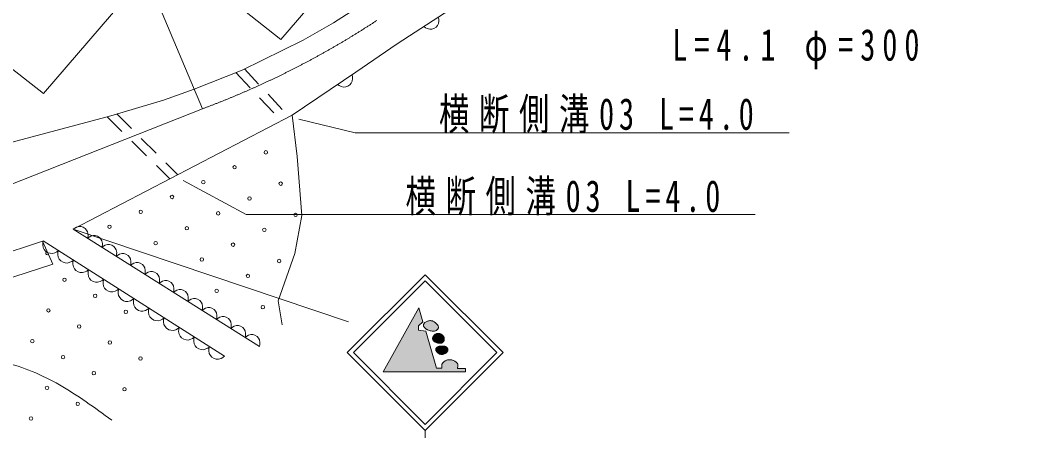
# Model space of a CAD drawing. Units: millimetres, scale not verified. Extents: x 40000 to 680000, y 20000 to 380000.
# Drawn here: x 405742 to 464714, y 244127 to 267818 of the extents above; entities that cross this region are included whole.
import ezdxf
from ezdxf.enums import TextEntityAlignment as Align

# ---------------------------------------------------------------- set-up
doc = ezdxf.new("R2010")
doc.units = ezdxf.units.MM
doc.header["$LTSCALE"] = 1000
doc.linetypes.add('CHAIN', pattern=[18.5, 12, -1.5, 3.5, -1.5])
doc.linetypes.add('USER1', pattern=[2, 1.2, -0.8])
for name, color, linetype, lineweight in [('M-BGD', 7, 'Continuous', 13), ('M-BMK', 2, 'CHAIN', 13), ('M-BMK-HTXT', 7, 'Continuous', 13), ('M-STR-HTXT', 7, 'Continuous', 13), ('M-STR-STRC', 7, 'Continuous', 13)]:
    doc.layers.add(name, color=color, linetype=linetype, lineweight=lineweight)
doc.styles.add('ＭＳ ゴシック', font='')
doc.styles.get('ＭＳ ゴシック').set_extended_font_data('MS Gothic')

msp = doc.modelspace()

# ---------------------------------------------------------------- hatches: boundary and pattern name
at = {"layer": 'M-STR-STRC'}
for points in [[(426681, 247517), (431453, 247517), (431453, 247712), (430991, 247712), (430991, 247722), (430991, 247732), (430991, 247742), (430991, 247752), (430992, 247762), (430992, 247772), (430992, 247782), (430993, 247792), (430994, 247802), (430995, 247812), (430996, 247827), (430998, 247842), (431000, 247858), (431002, 247873), (431003, 247888), (431004, 247902), (431005, 247917), (431004, 247931), (431002, 247945), (430999, 247959), (430994, 247975), (430987, 247990), (430978, 248005), (430967, 248019), (430955, 248033), (430942, 248046), (430928, 248058), (430914, 248071), (430899, 248082), (430884, 248094), (430853, 248115), (430822, 248135), (430790, 248152), (430758, 248169), (430725, 248183), (430692, 248195), (430659, 248205), (430625, 248213), (430590, 248218), (430555, 248221), (430519, 248222), (430482, 248220), (430446, 248215), (430410, 248208), (430374, 248199), (430339, 248187), (430306, 248173), (430273, 248156), (430243, 248137), (430215, 248115), (430198, 248100), (430182, 248085), (430167, 248069), (430153, 248052), (430139, 248035), (430126, 248017), (430113, 247999), (430100, 247980), (430087, 247962), (430075, 247943), (430075, 247734), (429764, 247734), (429158, 249862), (428740, 249927), (428740, 250179), (428985, 250410), (428754, 251218)], [(429021, 250172), (429018, 250191), (429017, 250212), (429019, 250233), (429023, 250255), (429030, 250277), (429040, 250298), (429052, 250319), (429066, 250337), (429082, 250353), (429101, 250367), (429136, 250388), (429172, 250408), (429207, 250426), (429243, 250442), (429279, 250456), (429315, 250467), (429351, 250475), (429388, 250479), (429425, 250479), (429461, 250475), (429497, 250468), (429532, 250457), (429566, 250444), (429599, 250429), (429631, 250411), (429662, 250391), (429693, 250368), (429722, 250343), (429751, 250316), (429779, 250288), (429796, 250269), (429812, 250250), (429827, 250231), (429840, 250211), (429853, 250190), (429863, 250170), (429871, 250149), (429877, 250128), (429880, 250107), (429880, 250086), (429877, 250066), (429871, 250046), (429863, 250026), (429853, 250007), (429840, 249989), (429826, 249971), (429811, 249954), (429794, 249939), (429776, 249925), (429757, 249912), (429712, 249890), (429664, 249875), (429614, 249868), (429563, 249867), (429512, 249872), (429460, 249881), (429409, 249893), (429360, 249908), (429312, 249924), (429267, 249941), (429246, 249949), (429226, 249958), (429207, 249967), (429188, 249977), (429170, 249988), (429151, 250001), (429133, 250016), (429115, 250034), (429097, 250055), (429079, 250078), (429071, 250090), (429063, 250101), (429056, 250110), (429049, 250120), (429043, 250129), (429037, 250137), (429032, 250146), (429028, 250154), (429024, 250163)], [(429943, 249167), (429968, 249167), (429993, 249169), (430018, 249172), (430041, 249177), (430064, 249184), (430086, 249192), (430106, 249203), (430126, 249216), (430143, 249231), (430159, 249248), (430170, 249264), (430180, 249280), (430189, 249296), (430197, 249313), (430204, 249331), (430210, 249349), (430214, 249367), (430217, 249386), (430219, 249405), (430219, 249424), (430217, 249450), (430213, 249475), (430206, 249500), (430198, 249524), (430187, 249548), (430174, 249570), (430160, 249592), (430144, 249612), (430126, 249631), (430107, 249649), (430087, 249666), (430065, 249680), (430043, 249694), (430019, 249705), (429995, 249714), (429970, 249722), (429944, 249728), (429918, 249732), (429892, 249734), (429865, 249734), (429841, 249733), (429816, 249729), (429791, 249725), (429767, 249718), (429744, 249710), (429721, 249700), (429699, 249689), (429678, 249676), (429659, 249661), (429640, 249645), (429629, 249634), (429618, 249621), (429607, 249608), (429598, 249595), (429589, 249581), (429581, 249566), (429573, 249551), (429567, 249536), (429561, 249520), (429555, 249503), (429552, 249493), (429550, 249483), (429548, 249473), (429546, 249462), (429545, 249452), (429544, 249442), (429545, 249431), (429545, 249421), (429547, 249411), (429550, 249401), (429567, 249359), (429591, 249321), (429622, 249286), (429658, 249256), (429700, 249230), (429744, 249208), (429792, 249191), (429841, 249178), (429892, 249170)], [(429733, 248772), (429731, 248786), (429730, 248801), (429730, 248817), (429732, 248833), (429735, 248848), (429739, 248864), (429745, 248878), (429752, 248892), (429761, 248904), (429771, 248915), (429799, 248938), (429828, 248957), (429860, 248972), (429894, 248985), (429929, 248995), (429965, 249002), (430002, 249007), (430040, 249010), (430078, 249011), (430117, 249010), (430141, 249009), (430165, 249007), (430188, 249005), (430211, 249002), (430233, 248998), (430255, 248993), (430276, 248986), (430296, 248978), (430316, 248967), (430334, 248955), (430350, 248943), (430364, 248930), (430377, 248915), (430389, 248899), (430400, 248883), (430409, 248865), (430417, 248848), (430422, 248829), (430426, 248811), (430427, 248792), (430426, 248777), (430424, 248762), (430421, 248747), (430416, 248733), (430409, 248719), (430402, 248705), (430394, 248691), (430385, 248678), (430375, 248665), (430365, 248652), (430342, 248629), (430317, 248608), (430290, 248589), (430262, 248572), (430233, 248558), (430203, 248546), (430173, 248536), (430142, 248529), (430111, 248524), (430081, 248522), (430057, 248522), (430034, 248523), (430011, 248527), (429989, 248532), (429966, 248540), (429944, 248550), (429921, 248562), (429899, 248577), (429876, 248595), (429854, 248617), (429836, 248634), (429820, 248650), (429804, 248665), (429789, 248679), (429776, 248693), (429764, 248708), (429753, 248722), (429745, 248737), (429738, 248754)]]:
    msp.add_hatch(color=256, dxfattribs=at).paths.add_polyline_path(points)

# ---------------------------------------------------------------- linework, layer by layer
at = {"layer": 'M-BGD', "linetype": 'USER1'}
for p, q in [((418190, 264808), (420801, 262017)), ((418680, 265016), (421261, 262256)), ((410754, 262256), (414370, 258664)), ((411305, 262414), (414836, 258906))]:
    msp.add_line(p, q, dxfattribs=at)
at = {"layer": 'M-BGD'}
for p, q in [((408789, 255754), (421439, 262349)), ((408789, 255754), (419542, 248992)), ((417528, 248417), (407063, 255090))]:
    msp.add_line(p, q, dxfattribs=at)
for points in [[(470484, 306498), (468782, 305502), (467229, 304380), (465387, 302913), (462407, 300160), (459299, 296707), (454778, 291278), (451887, 287798), (448878, 284238), (445161, 279871), (443747, 278442), (440143, 275416), (438714, 274208), (435046, 271379), (427505, 266472), (425111, 264838), (421439, 262349)], [(403183, 274712), (401853, 273057), (405737, 269964), (403147, 266655), (407068, 263598), (414225, 271906), (418936, 277409), (415591, 280106)], [(414225, 271906), (420780, 266717), (425337, 272034), (418936, 277409)], [(427662, 270187), (425599, 268806), (423813, 267682), (422064, 266670), (418539, 264947), (415776, 263842), (414009, 263216), (410970, 262314), (393492, 257641), (389570, 256426), (386463, 255252), (381698, 252651), (379456, 251397), (377449, 250771), (374963, 250440), (372938, 250495), (370618, 250918), (367430, 252678), (366239, 253090)], [(429876, 268015), (429906, 267897), (429909, 267783), (429889, 267639), (429829, 267529), (429750, 267435), (429620, 267351), (429503, 267316), (429378, 267306), (429236, 267345), (429132, 267394), (429038, 267470)], [(424889, 264687), (424920, 264570), (424925, 264455), (424908, 264311), (424851, 264200), (424773, 264105), (424645, 264018), (424528, 263981), (424403, 263969), (424261, 264005), (424157, 264052), (424061, 264126)], [(421439, 262349), (421733, 259959), (421985, 256542), (421589, 254348), (420618, 251615), (420853, 250228)], [(409616, 255234), (409645, 255348), (409646, 255460), (409622, 255602), (409563, 255709), (409485, 255801), (409357, 255881), (409240, 255911), (409118, 255919), (408980, 255879), (408882, 255828), (408789, 255754)], [(410443, 254713), (410472, 254828), (410473, 254940), (410450, 255082), (410390, 255188), (410312, 255281), (410184, 255361), (410067, 255391), (409945, 255399), (409807, 255359), (409709, 255308), (409616, 255234)], [(377747, 245444), (390245, 249522), (407019, 255075)], [(407019, 255075), (407607, 253745), (394141, 249372), (378207, 244207), (377747, 245444)], [(407063, 255090), (407032, 254969), (407030, 254850), (407054, 254700), (407116, 254587), (407198, 254489), (407333, 254402), (407456, 254370), (407586, 254361), (407732, 254403), (407836, 254456), (407935, 254534)], [(411270, 254193), (411299, 254308), (411300, 254420), (411277, 254562), (411217, 254668), (411139, 254761), (411011, 254841), (410894, 254871), (410772, 254879), (410634, 254839), (410536, 254788), (410443, 254713)], [(407935, 254534), (407904, 254413), (407902, 254294), (407926, 254144), (407988, 254031), (408070, 253933), (408205, 253846), (408328, 253814), (408458, 253805), (408604, 253847), (408708, 253900), (408807, 253978)], [(412098, 253673), (412126, 253788), (412127, 253900), (412104, 254041), (412044, 254148), (411967, 254240), (411838, 254321), (411722, 254351), (411599, 254359), (411462, 254318), (411363, 254268), (411270, 254193)], [(408807, 253978), (408776, 253857), (408774, 253738), (408798, 253588), (408860, 253474), (408942, 253376), (409077, 253290), (409201, 253258), (409330, 253249), (409476, 253290), (409580, 253344), (409679, 253422)], [(412925, 253153), (412954, 253268), (412955, 253380), (412931, 253521), (412871, 253628), (412794, 253720), (412666, 253801), (412549, 253831), (412427, 253839), (412289, 253798), (412190, 253748), (412098, 253673)], [(409679, 253422), (409648, 253300), (409646, 253182), (409670, 253032), (409733, 252918), (409814, 252820), (409949, 252734), (410073, 252701), (410202, 252693), (410348, 252734), (410453, 252787), (410551, 252865)], [(413752, 252633), (413781, 252748), (413782, 252859), (413758, 253001), (413699, 253108), (413621, 253200), (413493, 253281), (413376, 253311), (413254, 253318), (413116, 253278), (413018, 253227), (412925, 253153)], [(410551, 252865), (410520, 252744), (410518, 252626), (410542, 252476), (410605, 252362), (410686, 252264), (410822, 252178), (410945, 252145), (411074, 252137), (411220, 252178), (411325, 252231), (411424, 252309)], [(414579, 252113), (414608, 252228), (414609, 252339), (414586, 252481), (414526, 252588), (414448, 252680), (414320, 252761), (414203, 252791), (414081, 252798), (413943, 252758), (413845, 252707), (413752, 252633)], [(411424, 252309), (411392, 252188), (411390, 252070), (411414, 251920), (411477, 251806), (411558, 251708), (411694, 251622), (411817, 251589), (411946, 251580), (412092, 251622), (412197, 251675), (412296, 251753)], [(415406, 251593), (415435, 251707), (415436, 251819), (415413, 251961), (415353, 252068), (415275, 252160), (415147, 252241), (415030, 252271), (414908, 252278), (414770, 252238), (414672, 252187), (414579, 252113)], [(412296, 251753), (412264, 251632), (412263, 251514), (412286, 251364), (412349, 251250), (412431, 251152), (412566, 251066), (412689, 251033), (412818, 251024), (412965, 251066), (413069, 251119), (413168, 251197)], [(416234, 251073), (416262, 251187), (416263, 251299), (416240, 251441), (416180, 251548), (416103, 251640), (415974, 251720), (415858, 251751), (415735, 251758), (415598, 251718), (415499, 251667), (415406, 251593)], [(417061, 250553), (417090, 250667), (417091, 250779), (417067, 250921), (417007, 251028), (416930, 251120), (416802, 251200), (416685, 251230), (416563, 251238), (416425, 251198), (416327, 251147), (416234, 251073)], [(413168, 251197), (413137, 251076), (413135, 250958), (413158, 250808), (413221, 250694), (413303, 250596), (413438, 250510), (413561, 250477), (413690, 250468), (413837, 250510), (413941, 250563), (414040, 250641)], [(414040, 250641), (414009, 250520), (414007, 250402), (414031, 250251), (414093, 250138), (414175, 250040), (414310, 249954), (414433, 249921), (414563, 249912), (414709, 249954), (414813, 250007), (414912, 250085)], [(417888, 250032), (417917, 250147), (417918, 250259), (417894, 250401), (417835, 250507), (417757, 250600), (417629, 250680), (417512, 250710), (417390, 250718), (417252, 250678), (417154, 250627), (417061, 250553)], [(414912, 250085), (414881, 249964), (414879, 249845), (414903, 249695), (414965, 249582), (415047, 249484), (415182, 249398), (415305, 249365), (415435, 249356), (415581, 249398), (415685, 249451), (415784, 249529)], [(418715, 249512), (418744, 249627), (418745, 249739), (418722, 249881), (418662, 249987), (418584, 250079), (418456, 250160), (418339, 250190), (418217, 250198), (418079, 250157), (417981, 250107), (417888, 250032)], [(415784, 249529), (415753, 249408), (415751, 249289), (415775, 249139), (415837, 249026), (415919, 248928), (416054, 248842), (416178, 248809), (416307, 248800), (416453, 248842), (416557, 248895), (416656, 248973)], [(419542, 248992), (419571, 249107), (419572, 249219), (419549, 249360), (419489, 249467), (419411, 249559), (419283, 249640), (419166, 249670), (419044, 249678), (418906, 249637), (418808, 249587), (418715, 249512)], [(416656, 248973), (416625, 248852), (416623, 248733), (416647, 248583), (416710, 248470), (416791, 248372), (416926, 248285), (417050, 248253), (417179, 248244), (417325, 248286), (417430, 248339), (417528, 248417)]]:
    msp.add_lwpolyline(points, dxfattribs=at)
for centre in [(419914, 260196), (418108, 259337), (416302, 258478), (420774, 258390), (414496, 257619), (418968, 257531), (412690, 256759), (417161, 256672), (421633, 256584), (410884, 255900), (415355, 255813), (419827, 255725), (413549, 254953), (418021, 254866), (416215, 254007), (420686, 253919), (418880, 253060), (408285, 252839), (410057, 251913), (417074, 252200), (419739, 251254), (407359, 251067), (411830, 250987), (409131, 250140), (406433, 249294), (410904, 249214), (408205, 248368), (412677, 248288), (409978, 247442), (407279, 246595), (411750, 246515), (409052, 245669), (406353, 244822)]:
    msp.add_circle(centre, 100, dxfattribs=at)
msp.add_arc((407303, 254379), 100, 101.48364, 306.2036, dxfattribs=at)
msp.add_open_spline([(373022, 239863), (374085, 240239), (375148, 240614), (376222, 240991), (377243, 241351), (378274, 241712), (379329, 241866), (380751, 242073), (382218, 241904), (383679, 241866), (385465, 241831), (387231, 242018), (388985, 242342), (389918, 242506), (390845, 242721), (391724, 243056), (393013, 243543), (394203, 244271), (395373, 245020), (396490, 245723), (397595, 246416), (398757, 247045), (399399, 247392), (400061, 247706), (400760, 247920), (401470, 248135), (402217, 248238), (402965, 248244), (403573, 248247), (404178, 248185), (404770, 248060), (405901, 247820), (406983, 247347), (407992, 246771), (409052, 246166), (410032, 245446), (411012, 244727)], degree=3, knots=[0, 0, 0, 0, 1, 1, 1, 2, 2, 2, 3, 3, 3, 4, 4, 4, 5, 5, 5, 6, 6, 6, 7, 7, 7, 8, 8, 8, 9, 9, 9, 10, 10, 10, 11, 11, 11, 12, 12, 12, 12], dxfattribs=at)
at = {"layer": 'M-BMK'}
msp.add_line((416248, 262711), (383044, 249588), dxfattribs=at)
msp.add_arc((398832, 309580), 50000, 290.38445, 303.35893, dxfattribs=at)
at = {"layer": 'M-BMK-HTXT'}
msp.add_line((416248, 262711), (405797, 287699), dxfattribs=at)
at = {"layer": 'M-STR-HTXT'}
for points in [[(421823, 262115), (425082, 261328), (450136, 261328)], [(415136, 258574), (418788, 256607), (448169, 256607)]]:
    msp.add_lwpolyline(points, dxfattribs=at)
at = {"layer": 'M-STR-STRC'}
for p, q in [((424695, 250412), (408789, 255754)), ((424616, 248628), (429116, 253128)), ((433616, 248628), (429116, 253128)), ((424969, 248628), (429116, 252775)), ((433263, 248628), (429116, 252775)), ((426681, 247517), (428754, 251218)), ((428754, 251218), (428985, 250410)), ((428985, 250410), (428740, 250179)), ((428740, 250179), (428740, 249927)), ((428740, 249927), (429158, 249862)), ((429158, 249862), (429764, 247734)), ((424616, 248628), (429116, 244128)), ((424969, 248628), (429116, 244481)), ((429116, 244481), (433263, 248628)), ((429116, 244128), (433616, 248628)), ((429764, 247734), (430075, 247734)), ((430075, 247734), (430075, 247943)), ((430991, 247712), (431453, 247712)), ((431453, 247712), (431453, 247517)), ((431453, 247517), (426681, 247517)), ((429116, 244128), (429116, 242128))]:
    msp.add_line(p, q, dxfattribs=at)
for points in [[(429021, 250172), (429018, 250191), (429017, 250212), (429019, 250233), (429023, 250255), (429030, 250277), (429040, 250298), (429052, 250319), (429066, 250337), (429082, 250353), (429101, 250367), (429136, 250388), (429172, 250408), (429207, 250426), (429243, 250442), (429279, 250456), (429315, 250467), (429351, 250475), (429388, 250479), (429425, 250479), (429461, 250475), (429497, 250468), (429532, 250457), (429566, 250444), (429599, 250429), (429631, 250411), (429662, 250391), (429693, 250368), (429722, 250343), (429751, 250316), (429779, 250288), (429796, 250269), (429812, 250250), (429827, 250231), (429840, 250211), (429853, 250190), (429863, 250170), (429871, 250149), (429877, 250128), (429880, 250107), (429880, 250086), (429877, 250066), (429871, 250046), (429863, 250026), (429853, 250007), (429840, 249989), (429826, 249971), (429811, 249954), (429794, 249939), (429776, 249925), (429757, 249912), (429712, 249890), (429664, 249875), (429614, 249868), (429563, 249867), (429512, 249872), (429460, 249881), (429409, 249893), (429360, 249908), (429312, 249924), (429267, 249941), (429246, 249949), (429226, 249958), (429207, 249967), (429188, 249977), (429170, 249988), (429151, 250001), (429133, 250016), (429115, 250034), (429097, 250055), (429079, 250078), (429071, 250090), (429063, 250101), (429056, 250110), (429049, 250120), (429043, 250129), (429037, 250137), (429032, 250146), (429028, 250154), (429024, 250163)], [(429943, 249167), (429968, 249167), (429993, 249169), (430018, 249172), (430041, 249177), (430064, 249184), (430086, 249192), (430106, 249203), (430126, 249216), (430143, 249231), (430159, 249248), (430170, 249264), (430180, 249280), (430189, 249296), (430197, 249313), (430204, 249331), (430210, 249349), (430214, 249367), (430217, 249386), (430219, 249405), (430219, 249424), (430217, 249450), (430213, 249475), (430206, 249500), (430198, 249524), (430187, 249548), (430174, 249570), (430160, 249592), (430144, 249612), (430126, 249631), (430107, 249649), (430087, 249666), (430065, 249680), (430043, 249694), (430019, 249705), (429995, 249714), (429970, 249722), (429944, 249728), (429918, 249732), (429892, 249734), (429865, 249734), (429841, 249733), (429816, 249729), (429791, 249725), (429767, 249718), (429744, 249710), (429721, 249700), (429699, 249689), (429678, 249676), (429659, 249661), (429640, 249645), (429629, 249634), (429618, 249621), (429607, 249608), (429598, 249595), (429589, 249581), (429581, 249566), (429573, 249551), (429567, 249536), (429561, 249520), (429555, 249503), (429552, 249493), (429550, 249483), (429548, 249473), (429546, 249462), (429545, 249452), (429544, 249442), (429545, 249431), (429545, 249421), (429547, 249411), (429550, 249401), (429567, 249359), (429591, 249321), (429622, 249286), (429658, 249256), (429700, 249230), (429744, 249208), (429792, 249191), (429841, 249178), (429892, 249170)], [(429733, 248772), (429731, 248786), (429730, 248801), (429730, 248817), (429732, 248833), (429735, 248848), (429739, 248864), (429745, 248878), (429752, 248892), (429761, 248904), (429771, 248915), (429799, 248938), (429828, 248957), (429860, 248972), (429894, 248985), (429929, 248995), (429965, 249002), (430002, 249007), (430040, 249010), (430078, 249011), (430117, 249010), (430141, 249009), (430165, 249007), (430188, 249005), (430211, 249002), (430233, 248998), (430255, 248993), (430276, 248986), (430296, 248978), (430316, 248967), (430334, 248955), (430350, 248943), (430364, 248930), (430377, 248915), (430389, 248899), (430400, 248883), (430409, 248865), (430417, 248848), (430422, 248829), (430426, 248811), (430427, 248792), (430426, 248777), (430424, 248762), (430421, 248747), (430416, 248733), (430409, 248719), (430402, 248705), (430394, 248691), (430385, 248678), (430375, 248665), (430365, 248652), (430342, 248629), (430317, 248608), (430290, 248589), (430262, 248572), (430233, 248558), (430203, 248546), (430173, 248536), (430142, 248529), (430111, 248524), (430081, 248522), (430057, 248522), (430034, 248523), (430011, 248527), (429989, 248532), (429966, 248540), (429944, 248550), (429921, 248562), (429899, 248577), (429876, 248595), (429854, 248617), (429836, 248634), (429820, 248650), (429804, 248665), (429789, 248679), (429776, 248693), (429764, 248708), (429753, 248722), (429745, 248737), (429738, 248754)]]:
    msp.add_lwpolyline(points, close=True, dxfattribs=at)
msp.add_lwpolyline([(430075, 247943), (430087, 247962), (430100, 247980), (430113, 247999), (430126, 248017), (430139, 248035), (430153, 248052), (430167, 248069), (430182, 248085), (430198, 248100), (430215, 248115), (430243, 248137), (430273, 248156), (430306, 248173), (430339, 248187), (430374, 248199), (430410, 248208), (430446, 248215), (430482, 248220), (430519, 248222), (430555, 248221), (430590, 248218), (430625, 248213), (430659, 248205), (430692, 248195), (430725, 248183), (430758, 248169), (430790, 248152), (430822, 248135), (430853, 248115), (430884, 248094), (430899, 248082), (430914, 248071), (430928, 248058), (430942, 248046), (430955, 248033), (430967, 248019), (430978, 248005), (430987, 247990), (430994, 247975), (430999, 247959), (431002, 247945), (431004, 247931), (431005, 247917), (431004, 247902), (431003, 247888), (431002, 247873), (431000, 247858), (430998, 247842), (430996, 247827), (430995, 247812), (430994, 247802), (430993, 247792), (430992, 247782), (430992, 247772), (430992, 247762), (430991, 247752), (430991, 247742), (430991, 247732), (430991, 247722), (430991, 247712)], dxfattribs=at)

# ---------------------------------------------------------------- texts
at = {"layer": 'M-STR-HTXT', "style": 'ＭＳ ゴシック', "width": 0.8}
msp.add_text('ガードレール', height=1833, rotation=31.1, dxfattribs=at).set_placement((462639, 239818), align=Align.BOTTOM_LEFT)
at = {"layer": 'M-STR-HTXT', "char_height": 1833, "attachment_point": 7, "style": 'ＭＳ ゴシック'}
for s, insert in [('\\T1.46;\\W0.7;L=4.1\\~φ=300', (443383, 264996)), ('\\T1.32;\\W0.7;横断側溝03\\~L=4.0', (429915, 261277)), ('\\T1.32;\\W0.7;横断側溝03\\~L=4.0', (427984, 256537))]:
    msp.add_mtext(s, dxfattribs=dict(at, insert=insert))

doc.saveas('drawing.dxf')
